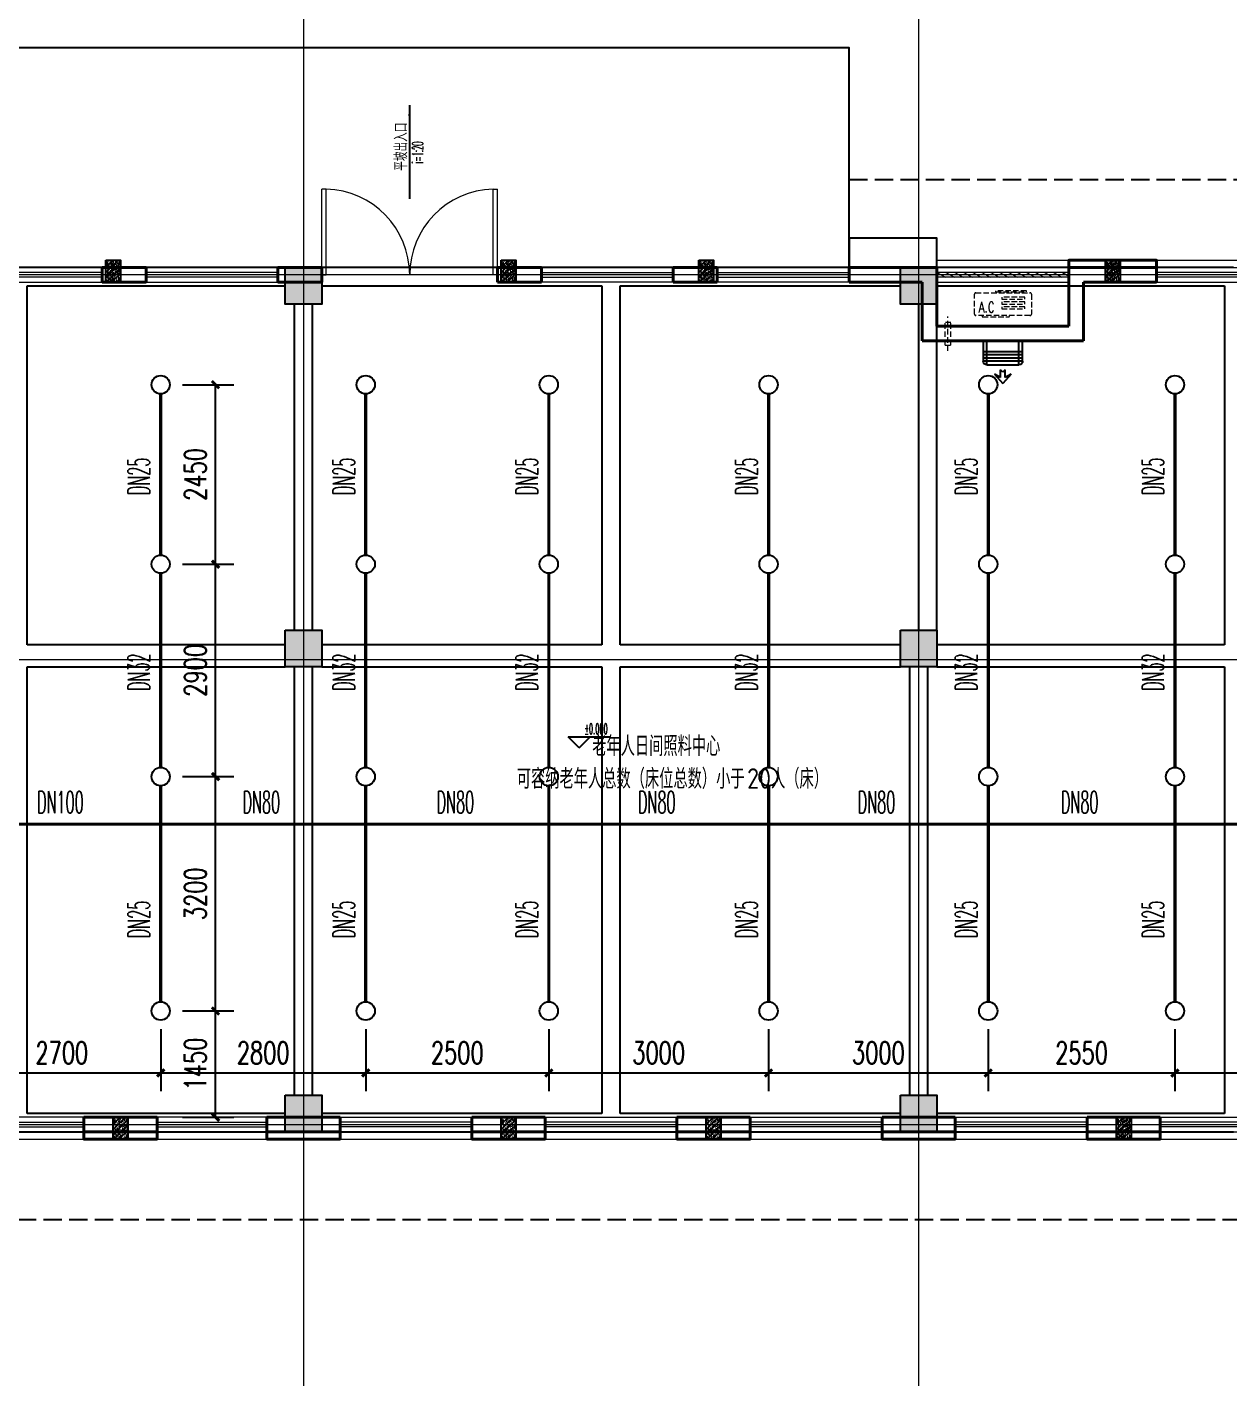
# Model space of a CAD drawing. Extents: x 1031190 to 1725648, y 733081 to 1571294.
# Drawn here: x 1156042 to 1172454, y 1134095 to 1152540 of the extents above; entities that cross this region are included whole.
import ezdxf

# ---------------------------------------------------------------- set-up
doc = ezdxf.new("R2010")
doc.units = 0
doc.header["$LTSCALE"] = 1000
doc.header["$MEASUREMENT"] = 0
for name, pattern in [('ACAD_ISO10W100', [18.5, 12, -3, 0.5, -3]), ('DASH', [0.35, 0.25, -0.1]), ('DOTE', [2.42, 2, -0.2, 0.02, -0.2]), ('HIDDEN', [0.375, 0.25, -0.125])]:
    doc.linetypes.add(name, pattern=pattern)
for name, color, linetype in [('A-AC', 8, 'Continuous'), ('A-EQPM-MECH', 191, 'Continuous'), ('BEAM', 4, 'Continuous'), ('DIM_ELEV', 3, 'Continuous'), ('DIM_SYMB', 3, 'Continuous'), ('EQUIP_不分区喷淋', 7, 'Continuous'), ('PIPE-不分区喷淋', 6, 'ZP'), ('PUB_TEXT', 4, 'Continuous'), ('S-COLU-HATCH', 30, 'Continuous'), ('S-COLU-LINE1', 6, 'Continuous'), ('TEXT_不分区喷淋', 7, 'Continuous'), ('TWT_DIM', 3, 'Continuous'), ('卫生间', 6, 'Continuous'), ('平面线脚', 30, 'Continuous')]:
    doc.layers.add(name, color=color, linetype=linetype)
for name, color, linetype, lineweight in [('DOTE', 19, 'DOTE', 9), ('WALL', 9, 'Continuous', 40), ('WINDOW', 8, 'Continuous', 15), ('平面-看线', 45, 'Continuous', 15), ('平面-空调室内机', 8, 'Continuous', 9), ('平面-空调预留孔', 8, 'Continuous', 15)]:
    doc.layers.add(name, color=color, linetype=linetype, lineweight=lineweight)
doc.styles.add('_TCH_DIM', font='SIMPLEX.shx', dxfattribs={"width": 0.6, "oblique": 10, "bigfont": 'hztxt.shx'})
doc.styles.add('_TCH_DIM_T3', font='SIMPLEX', dxfattribs={"width": 0.705882, "bigfont": 'GBCBIG'})
doc.styles.add('_TWT_PIPEDN', font='SIMPLEX.shx', dxfattribs={"width": 0.6, "oblique": 10, "height": 3, "bigfont": 'HZTXT.shx'})
doc.styles.get("Standard").update_dxf_attribs({"font": 'gbenor.shx', "bigfont": 'gbcbig.shx'})
doc.linetypes.add('ZP', pattern='A,3,-0.2,["ZP",Standard,S=0.25,R=0,X=-0.1,Y=-0.115],-0.35', length=3.55)
doc.dimstyles.new('_TWT_ARCH&&100', dxfattribs={"dimtxt": 297.5, "dimasz": 100, "dimexe": 250, "dimexo": 300, "dimgap": 126.25, "dimtad": 1, "dimdec": 0, "dimzin": 0, "dimdsep": 46, "dimtxsty": '_TCH_DIM_T3', "dimblk": 'ARCHTICK', "dimcen": 0.09, "dimclrt": 7, "dimazin": 2, "dimtfac": 1, "dimtdec": 0, "dimtix": 1, "dimtmove": 2, "dimatfit": 3, "dimfxl": 0, "dimtolj": 1, "dimtzin": 0, "dimarcsym": 0})

# ---------------------------------------------------------------- blocks, each defined once
blk = doc.blocks.new('A$C1F291256')
at = {"layer": 'BEAM', "linetype": 'ByBlock'}
h = blk.add_hatch(dxfattribs=at)
h.set_pattern_fill('ARMORED', color=2, scale=10, style=0)
h.set_pattern_definition([(50, (-1600121.62, 476005.3), (71.7260183, -6.2752135), [7.5, -82.5]), (355, (-1600121.62, 476005.3), (-13.8751334, 75.2192134), [6, -66]), (100.4514, (-1600115.64, 476004.78), (57.8509382, 68.9439542), [6.374019, -70.1142112]), (46.1842, (-1600121.62, 476025.3), (106.724105, -16.5519014), [11.25, -123.75]), (96.6356, (-1600112.72, 476023.92), (93.4662706, 97.411787), [9.561029, -105.1713]), (351.1842, (-1600121.62, 476025.3), (93.4661945, 97.41186), [9, -99]), (21, (-1600111.62, 476020.3), (59.6907052, -40.261889), [7.5, -82.5]), (326, (-1600111.62, 476020.3), (24.3315332, 72.5150045), [6, -66]), (71.4514, (-1600106.644, 476016.95), (84.0222629, 32.2530497), [6.374019, -70.1142112]), (37.5, (-1600121.618, 476005.302), (1.21598553, 33.2893854), [0, -65.2, 0, -67, 0, -66.25]), (7.5, (-1600121.62, 476005.3), (26.30695374, 39.4411712), [0, -38.2, 0, -63.7, 0, -25.25]), (327.5, (-1600143.918, 476005.302), (53.3822436, -2.25548717), [0, -25, 0, -78, 0, -103.5]), (317.5, (-1600153.92, 476005.3), (58.3186169, 10.0104982), [0, -32.5, 0, -51.8, 0, -73.5]), (45, (-1600121.62, 476005.3), (-35.355339, 35.355339), [])])
h.paths.add_polyline_path([(44500, -1600), (44500, -1900), (44700, -1900), (44700, -1600)])
h = blk.add_hatch(dxfattribs=at)
h.set_pattern_fill('ARMORED', color=2, scale=10, style=0)
h.set_pattern_definition([(50, (-1594721.62, 476005.3), (71.7260183, -6.2752135), [7.5, -82.5]), (355, (-1594721.62, 476005.3), (-13.8751334, 75.2192134), [6, -66]), (100.4514, (-1594715.64, 476004.78), (57.8509382, 68.9439542), [6.374019, -70.1142112]), (46.1842, (-1594721.62, 476025.3), (106.724105, -16.5519014), [11.25, -123.75]), (96.6356, (-1594712.72, 476023.92), (93.4662706, 97.411787), [9.561029, -105.1713]), (351.1842, (-1594721.62, 476025.3), (93.4661945, 97.41186), [9, -99]), (21, (-1594711.62, 476020.3), (59.6907052, -40.261889), [7.5, -82.5]), (326, (-1594711.62, 476020.3), (24.3315332, 72.5150045), [6, -66]), (71.4514, (-1594706.644, 476016.95), (84.0222629, 32.2530497), [6.374019, -70.1142112]), (37.5, (-1594721.618, 476005.302), (1.21598553, 33.2893854), [0, -65.2, 0, -67, 0, -66.25]), (7.5, (-1594721.62, 476005.3), (26.30695374, 39.4411712), [0, -38.2, 0, -63.7, 0, -25.25]), (327.5, (-1594743.918, 476005.302), (53.3822436, -2.25548717), [0, -25, 0, -78, 0, -103.5]), (317.5, (-1594753.92, 476005.3), (58.3186169, 10.0104982), [0, -32.5, 0, -51.8, 0, -73.5]), (45, (-1594721.62, 476005.3), (-35.355339, 35.355339), [])])
h.paths.add_polyline_path([(49900, -1600), (49900, -1900), (50100, -1900), (50100, -1600)])
h = blk.add_hatch(dxfattribs=at)
h.set_pattern_fill('ARMORED', color=2, scale=10, style=0)
h.set_pattern_definition([(50, (-1592021.62, 476005.3), (71.7260183, -6.2752135), [7.5, -82.5]), (355, (-1592021.62, 476005.3), (-13.8751334, 75.2192134), [6, -66]), (100.4514, (-1592015.64, 476004.78), (57.8509382, 68.9439542), [6.374019, -70.1142112]), (46.1842, (-1592021.62, 476025.3), (106.724105, -16.5519014), [11.25, -123.75]), (96.6356, (-1592012.72, 476023.92), (93.4662706, 97.411787), [9.561029, -105.1713]), (351.1842, (-1592021.62, 476025.3), (93.4661945, 97.41186), [9, -99]), (21, (-1592011.62, 476020.3), (59.6907052, -40.261889), [7.5, -82.5]), (326, (-1592011.62, 476020.3), (24.3315332, 72.5150045), [6, -66]), (71.4514, (-1592006.644, 476016.95), (84.0222629, 32.2530497), [6.374019, -70.1142112]), (37.5, (-1592021.618, 476005.302), (1.21598553, 33.2893854), [0, -65.2, 0, -67, 0, -66.25]), (7.5, (-1592021.62, 476005.3), (26.30695374, 39.4411712), [0, -38.2, 0, -63.7, 0, -25.25]), (327.5, (-1592043.918, 476005.302), (53.3822436, -2.25548717), [0, -25, 0, -78, 0, -103.5]), (317.5, (-1592053.92, 476005.3), (58.3186169, 10.0104982), [0, -32.5, 0, -51.8, 0, -73.5]), (45, (-1592021.62, 476005.3), (-35.355339, 35.355339), [])])
h.paths.add_polyline_path([(52600, -1600), (52600, -1900), (52800, -1900), (52800, -1600)])
h = blk.add_hatch(dxfattribs=at)
h.set_pattern_fill('ARMORED', color=2, scale=10, style=0)
h.set_pattern_definition([(50, (-1586471.61, 476005.3), (71.7260183, -6.2752135), [7.5, -82.5]), (355, (-1586471.61, 476005.3), (-13.8751334, 75.2192134), [6, -66]), (100.4514, (-1586465.63, 476004.78), (57.8509382, 68.9439542), [6.374019, -70.1142112]), (46.1842, (-1586471.61, 476025.3), (106.724105, -16.5519014), [11.25, -123.75]), (96.6356, (-1586462.71, 476023.92), (93.4662706, 97.411787), [9.561029, -105.1713]), (351.1842, (-1586471.61, 476025.3), (93.4661945, 97.41186), [9, -99]), (21, (-1586461.61, 476020.3), (59.6907052, -40.261889), [7.5, -82.5]), (326, (-1586461.61, 476020.3), (24.3315332, 72.5150045), [6, -66]), (71.4514, (-1586456.634, 476016.95), (84.0222629, 32.2530497), [6.374019, -70.1142112]), (37.5, (-1586471.608, 476005.302), (1.21598553, 33.2893854), [0, -65.2, 0, -67, 0, -66.25]), (7.5, (-1586471.61, 476005.302), (26.30695374, 39.4411712), [0, -38.2, 0, -63.7, 0, -25.25]), (327.5, (-1586493.908, 476005.302), (53.3822436, -2.25548717), [0, -25, 0, -78, 0, -103.5]), (317.5, (-1586503.91, 476005.3), (58.3186169, 10.0104982), [0, -32.5, 0, -51.8, 0, -73.5]), (45, (-1586471.61, 476005.3), (-35.355339, 35.355339), [])])
h.paths.add_polyline_path([(58150, -1600), (58150, -1900), (58350, -1900), (58350, -1600)])
at = {"layer": 'BEAM'}
h = blk.add_hatch(color=256, dxfattribs=at)
h.dxf.hatch_style = 1
h.paths.add_polyline_path([(46950, -1700), (47450, -1700), (47450, -2200), (46950, -2200)])
h = blk.add_hatch(color=256, dxfattribs=at)
h.dxf.hatch_style = 1
h.paths.add_polyline_path([(55350, -1700), (55850, -1700), (55850, -2200), (55350, -2200)])
h = blk.add_hatch(color=256, dxfattribs=at)
h.dxf.hatch_style = 1
h.paths.add_polyline_path([(46950, -6650), (47450, -6650), (47450, -7150), (46950, -7150)])
h = blk.add_hatch(color=256, dxfattribs=at)
h.dxf.hatch_style = 1
h.paths.add_polyline_path([(55350, -6650), (55850, -6650), (55850, -7150), (55350, -7150)])
h = blk.add_hatch(color=256, dxfattribs=at)
h.dxf.hatch_style = 1
h.paths.add_polyline_path([(46950, -13000), (47450, -13000), (47450, -13500), (46950, -13500)])
h = blk.add_hatch(color=256, dxfattribs=at)
h.dxf.hatch_style = 1
h.paths.add_polyline_path([(55350, -13000), (55850, -13000), (55850, -13500), (55350, -13500)])
at = {"layer": 'BEAM', "linetype": 'ByBlock'}
h = blk.add_hatch(dxfattribs=at)
h.set_pattern_fill('ARMORED', color=2, scale=10, style=0)
h.set_pattern_definition([(50, (-1600021.62, 464305.3), (71.7260183, -6.2752135), [7.5, -82.5]), (355, (-1600021.62, 464305.3), (-13.8751334, 75.2192134), [6, -66]), (100.4514, (-1600015.64, 464304.78), (57.8509382, 68.9439542), [6.374019, -70.1142112]), (46.1842, (-1600021.62, 464325.3), (106.724105, -16.5519014), [11.25, -123.75]), (96.6356, (-1600012.72, 464323.92), (93.4662706, 97.411787), [9.561029, -105.1713]), (351.1842, (-1600021.62, 464325.3), (93.4661945, 97.41186), [9, -99]), (21, (-1600011.62, 464320.3), (59.6907052, -40.261889), [7.5, -82.5]), (326, (-1600011.62, 464320.3), (24.3315332, 72.5150045), [6, -66]), (71.4514, (-1600006.644, 464316.95), (84.0222629, 32.2530497), [6.374019, -70.1142112]), (37.5, (-1600021.618, 464305.302), (1.21598553, 33.2893854), [0, -65.2, 0, -67, 0, -66.25]), (7.5, (-1600021.62, 464305.302), (26.30695374, 39.4411712), [0, -38.2, 0, -63.7, 0, -25.25]), (327.5, (-1600043.918, 464305.302), (53.3822436, -2.25548717), [0, -25, 0, -78, 0, -103.5]), (317.5, (-1600053.92, 464305.3), (58.3186169, 10.0104982), [0, -32.5, 0, -51.8, 0, -73.5]), (45, (-1600021.62, 464305.3), (-35.355339, 35.355339), [])])
h.paths.add_polyline_path([(44600, -13300), (44600, -13600), (44800, -13600), (44800, -13300)])
h = blk.add_hatch(dxfattribs=at)
h.set_pattern_fill('ARMORED', color=2, scale=10, style=0)
h.set_pattern_definition([(50, (-1594721.62, 464305.3), (71.7260183, -6.2752135), [7.5, -82.5]), (355, (-1594721.62, 464305.3), (-13.8751334, 75.2192134), [6, -66]), (100.4514, (-1594715.64, 464304.78), (57.8509382, 68.9439542), [6.374019, -70.1142112]), (46.1842, (-1594721.62, 464325.3), (106.724105, -16.5519014), [11.25, -123.75]), (96.6356, (-1594712.72, 464323.92), (93.4662706, 97.411787), [9.561029, -105.1713]), (351.1842, (-1594721.62, 464325.3), (93.4661945, 97.41186), [9, -99]), (21, (-1594711.62, 464320.3), (59.6907052, -40.261889), [7.5, -82.5]), (326, (-1594711.62, 464320.3), (24.3315332, 72.5150045), [6, -66]), (71.4514, (-1594706.644, 464316.95), (84.0222629, 32.2530497), [6.374019, -70.1142112]), (37.5, (-1594721.618, 464305.302), (1.21598553, 33.2893854), [0, -65.2, 0, -67, 0, -66.25]), (7.5, (-1594721.62, 464305.302), (26.30695374, 39.4411712), [0, -38.2, 0, -63.7, 0, -25.25]), (327.5, (-1594743.918, 464305.302), (53.3822436, -2.25548717), [0, -25, 0, -78, 0, -103.5]), (317.5, (-1594753.92, 464305.3), (58.3186169, 10.0104982), [0, -32.5, 0, -51.8, 0, -73.5]), (45, (-1594721.62, 464305.3), (-35.355339, 35.355339), [])])
h.paths.add_polyline_path([(49900, -13300), (49900, -13600), (50100, -13600), (50100, -13300)])
h = blk.add_hatch(dxfattribs=at)
h.set_pattern_fill('ARMORED', color=2, scale=10, style=0)
h.set_pattern_definition([(50, (-1591921.62, 464305.3), (71.7260183, -6.2752135), [7.5, -82.5]), (355, (-1591921.62, 464305.3), (-13.8751334, 75.2192134), [6, -66]), (100.4514, (-1591915.64, 464304.78), (57.8509382, 68.9439542), [6.374019, -70.1142112]), (46.1842, (-1591921.62, 464325.3), (106.724105, -16.5519014), [11.25, -123.75]), (96.6356, (-1591912.72, 464323.92), (93.4662706, 97.411787), [9.561029, -105.1713]), (351.1842, (-1591921.62, 464325.3), (93.4661945, 97.41186), [9, -99]), (21, (-1591911.62, 464320.3), (59.6907052, -40.261889), [7.5, -82.5]), (326, (-1591911.62, 464320.3), (24.3315332, 72.5150045), [6, -66]), (71.4514, (-1591906.644, 464316.95), (84.0222629, 32.2530497), [6.374019, -70.1142112]), (37.5, (-1591921.618, 464305.302), (1.21598553, 33.2893854), [0, -65.2, 0, -67, 0, -66.25]), (7.5, (-1591921.62, 464305.302), (26.30695374, 39.4411712), [0, -38.2, 0, -63.7, 0, -25.25]), (327.5, (-1591943.918, 464305.302), (53.3822436, -2.25548717), [0, -25, 0, -78, 0, -103.5]), (317.5, (-1591953.92, 464305.3), (58.3186169, 10.0104982), [0, -32.5, 0, -51.8, 0, -73.5]), (45, (-1591921.62, 464305.3), (-35.355339, 35.355339), [])])
h.paths.add_polyline_path([(52700, -13300), (52700, -13600), (52900, -13600), (52900, -13300)])
h = blk.add_hatch(dxfattribs=at)
h.set_pattern_fill('ARMORED', color=2, scale=10, style=0)
h.set_pattern_definition([(50, (-1586321.62, 464305.3), (71.7260183, -6.2752135), [7.5, -82.5]), (355, (-1586321.62, 464305.3), (-13.8751334, 75.2192134), [6, -66]), (100.4514, (-1586315.64, 464304.78), (57.8509382, 68.9439542), [6.374019, -70.1142112]), (46.1842, (-1586321.62, 464325.3), (106.724105, -16.5519014), [11.25, -123.75]), (96.6356, (-1586312.72, 464323.92), (93.4662706, 97.411787), [9.561029, -105.1713]), (351.1842, (-1586321.62, 464325.3), (93.4661945, 97.41186), [9, -99]), (21, (-1586311.62, 464320.3), (59.6907052, -40.261889), [7.5, -82.5]), (326, (-1586311.62, 464320.3), (24.3315332, 72.5150045), [6, -66]), (71.4514, (-1586306.644, 464316.95), (84.0222629, 32.2530497), [6.374019, -70.1142112]), (37.5, (-1586321.618, 464305.302), (1.21598553, 33.2893854), [0, -65.2, 0, -67, 0, -66.25]), (7.5, (-1586321.62, 464305.302), (26.30695374, 39.4411712), [0, -38.2, 0, -63.7, 0, -25.25]), (327.5, (-1586343.918, 464305.302), (53.3822436, -2.25548717), [0, -25, 0, -78, 0, -103.5]), (317.5, (-1586353.92, 464305.3), (58.3186169, 10.0104982), [0, -32.5, 0, -51.8, 0, -73.5]), (45, (-1586321.62, 464305.3), (-35.355339, 35.355339), [])])
h.paths.add_polyline_path([(58300, -13300), (58300, -13600), (58500, -13600), (58500, -13300)])
at = {"layer": 'BEAM'}
for p, q in [((46950, -1700), (43300, -1700)), ((51400, -1700), (47450, -1700)), ((55350, -1700), (51400, -1700)), ((59900, -1700), (55850, -1700)), ((43425, -1950), (46950, -1950)), ((43425, -6850), (43425, -1950)), ((47450, -1950), (51275, -1950)), ((51275, -1950), (51275, -6850)), ((51525, -1950), (55350, -1950)), ((51525, -6850), (51525, -1950)), ((55850, -1950), (59775, -1950)), ((59775, -1950), (59775, -6850)), ((47075, -2200), (47075, -6650)), ((47325, -6650), (47325, -2200)), ((55600, -2200), (55600, -6650)), ((55850, -6650), (55850, -2200)), ((46950, -6850), (43425, -6850)), ((51275, -6850), (47450, -6850)), ((55350, -6850), (51525, -6850)), ((59775, -6850), (55850, -6850)), ((43425, -7150), (46950, -7150)), ((43425, -13250), (43425, -7150)), ((47075, -7150), (47075, -13000)), ((47325, -13000), (47325, -7150)), ((47450, -7150), (51275, -7150)), ((51275, -7150), (51275, -13250)), ((51525, -7150), (55350, -7150)), ((51525, -13250), (51525, -7150)), ((55475, -7150), (55475, -13000)), ((55725, -13000), (55725, -7150)), ((55850, -7150), (59775, -7150)), ((59775, -7150), (59775, -13250)), ((46950, -13250), (43425, -13250)), ((51275, -13250), (47450, -13250)), ((55350, -13250), (51525, -13250)), ((59775, -13250), (55850, -13250)), ((43300, -13500), (46950, -13500)), ((47450, -13500), (51400, -13500)), ((51400, -13500), (55350, -13500)), ((55850, -13500), (59900, -13500))]:
    blk.add_line(p, q, dxfattribs=at)
at = {"layer": 'BEAM', "color": 2, "linetype": 'ByBlock'}
for points in [[(44500, -1600), (44700, -1600), (44700, -1900), (44500, -1900)], [(49900, -1600), (50100, -1600), (50100, -1900), (49900, -1900)], [(52600, -1600), (52800, -1600), (52800, -1900), (52600, -1900)], [(58150, -1600), (58350, -1600), (58350, -1900), (58150, -1900)], [(44600, -13300), (44800, -13300), (44800, -13600), (44600, -13600)], [(49900, -13300), (50100, -13300), (50100, -13600), (49900, -13600)], [(52700, -13300), (52900, -13300), (52900, -13600), (52700, -13600)], [(58300, -13300), (58500, -13300), (58500, -13600), (58300, -13600)]]:
    blk.add_lwpolyline(points, close=True, dxfattribs=at)
at = {"layer": 'BEAM'}
for points in [[(46950, -1700), (47450, -1700), (47450, -2200), (46950, -2200)], [(55350, -1700), (55850, -1700), (55850, -2200), (55350, -2200)], [(46950, -6650), (47450, -6650), (47450, -7150), (46950, -7150)], [(55350, -6650), (55850, -6650), (55850, -7150), (55350, -7150)], [(46950, -13000), (47450, -13000), (47450, -13500), (46950, -13500)], [(55350, -13000), (55850, -13000), (55850, -13500), (55350, -13500)]]:
    blk.add_lwpolyline(points, close=True, dxfattribs=at)
blk = doc.blocks.new('QER5Y5WE3')
for p, q in [((-194, 188), (-1, 388)), ((72, 389), (-156, 153)), ((389, 14), (0, 389)), ((72, 389), (387, 86)), ((236, 408), (404, 419)), ((326, 383), (236, 408)), ((326, 383), (253, 308)), ((399, 251), (404, 419)), ((194, -188), (-194, 188)), ((292, -73), (-90, 296)), ((321, -43), (-61, 326)), ((360, -17), (-29, 359)), ((297, 307), (253, 308)), ((299, 264), (297, 307)), ((372, 340), (299, 264)), ((399, 251), (372, 340)), ((387, 86), (159, -151)), ((388, 13), (194, -188))]:
    blk.add_line(p, q)
for centre, start, end in [((36, 352), 46.0154, 136.0154), ((351, 49), 316.0154, 46.0154)]:
    blk.add_arc(centre, 51.3, start, end)
blk = doc.blocks.new('gsergvr')
at = {"layer": '平面-空调预留孔', "linetype": 'DASH', "ltscale": 0.3}
for p, q in [((34075, 17176), (34075, 17166)), ((34085, 17156), (34438, 17156)), ((34448, 17166), (34448, 17176))]:
    blk.add_line(p, q, dxfattribs=at)
blk.add_lwpolyline([(34729, 17176), (33989, 17176, -0.414214), (33969, 17196), (33969, 17466, -0.414214), (33989, 17486), (34729, 17486, -0.414214), (34749, 17466), (34749, 17196, -0.414214)], format="xyb", close=True, dxfattribs=at)
for points in [[(34679, 17515), (34260, 17515), (34260, 17500), (34679, 17500)], [(34658, 17428), (34343, 17428), (34343, 17399), (34658, 17399)], [(34658, 17362), (34343, 17362), (34343, 17333), (34658, 17333)], [(34658, 17296), (34343, 17296), (34343, 17267), (34658, 17267)]]:
    blk.add_lwpolyline(points, close=True, dxfattribs=at)
for centre, start, end in [((34085, 17166), 180, 270), ((34438, 17166), 270, 0)]:
    blk.add_arc(centre, 10, start, end, dxfattribs=at)
at = {"layer": '平面-空调预留孔', "linetype": 'DASH', "ltscale": 0.3, "style": '_TCH_DIM', "width": 0.705882}
blk.add_text('A.C', height=146.9, dxfattribs=at).set_placement((34028, 17216))
blk = doc.blocks.new('dongkong')
at = {"layer": '平面-空调预留孔', "linetype": 'HIDDEN', "ltscale": 0.3}
for p, q in [((-603796, 210900), (-603796, 210431)), ((-603836, 210821), (-603836, 210511)), ((-603836, 210821), (-603756, 210821)), ((-603756, 210821), (-603756, 210511))]:
    blk.add_line(p, q, dxfattribs=at)
blk.add_lwpolyline([(-603756, 210511), (-603836, 210511)], dxfattribs=at)
blk = doc.blocks.new('rewerwer')
at = {"layer": 'S-COLU-HATCH'}
h = blk.add_hatch(color=8, dxfattribs=at)
h.dxf.hatch_style = 1
h.paths.add_polyline_path([(1340138, 1149256), (1340638, 1149256), (1340638, 1148756), (1340138, 1148756)])
h = blk.add_hatch(color=8, dxfattribs=at)
h.dxf.hatch_style = 1
h.paths.add_polyline_path([(1348538, 1149256), (1349038, 1149256), (1349038, 1148756), (1348538, 1148756)])
h = blk.add_hatch(color=8, dxfattribs=at)
h.dxf.hatch_style = 1
h.paths.add_polyline_path([(1340138, 1144306), (1340638, 1144306), (1340638, 1143806), (1340138, 1143806)])
h = blk.add_hatch(color=8, dxfattribs=at)
h.dxf.hatch_style = 1
h.paths.add_polyline_path([(1348538, 1144306), (1349038, 1144306), (1349038, 1143806), (1348538, 1143806)])
h = blk.add_hatch(color=8, dxfattribs=at)
h.dxf.hatch_style = 1
h.paths.add_polyline_path([(1340138, 1137956), (1340638, 1137956), (1340638, 1137456), (1340138, 1137456)])
h = blk.add_hatch(color=8, dxfattribs=at)
h.dxf.hatch_style = 1
h.paths.add_polyline_path([(1348538, 1137956), (1349038, 1137956), (1349038, 1137456), (1348538, 1137456)])
at = {"layer": 'S-COLU-LINE1', "color": 8}
for points in [[(1340138, 1149256), (1340638, 1149256), (1340638, 1148756), (1340138, 1148756)], [(1348538, 1149256), (1349038, 1149256), (1349038, 1148756), (1348538, 1148756)], [(1340138, 1144306), (1340638, 1144306), (1340638, 1143806), (1340138, 1143806)], [(1348538, 1144306), (1349038, 1144306), (1349038, 1143806), (1348538, 1143806)], [(1340138, 1137956), (1340638, 1137956), (1340638, 1137456), (1340138, 1137456)], [(1348538, 1137956), (1349038, 1137956), (1349038, 1137456), (1348538, 1137456)]]:
    blk.add_lwpolyline(points, close=True, dxfattribs=at)
blk = doc.blocks.new('_ArchTick')
at = {"color": 0, "linetype": 'ByBlock', "const_width": 0.4}
blk.add_lwpolyline([(-0.5, -0.5), (0.5, 0.5)], dxfattribs=at)
blk = doc.blocks.new('*D700')
at = {"layer": 'Defpoints', "color": 0}
for p in [(1157867, 1139106), (1158616, 1139106), (1157867, 1137656)]:
    blk.add_point(p, dxfattribs=at)
at = {"layer": 'TWT_DIM', "color": 0, "lineweight": -2}
for p, q in [((1158167, 1139106), (1158866, 1139106)), ((1158616, 1137656), (1158616, 1139106)), ((1158167, 1137656), (1158866, 1137656))]:
    blk.add_line(p, q, dxfattribs=at)
at = {"layer": 'TWT_DIM', "color": 0, "lineweight": -2, "xscale": 100, "yscale": 100, "zscale": 100}
for p, rotation in [((1158616, 1139106), 90), ((1158616, 1137656), 270)]:
    blk.add_blockref('_ArchTick', p, dxfattribs=dict(at, rotation=rotation))
at = {"layer": 'TWT_DIM', "color": 7, "insert": (1158341, 1138381), "char_height": 297.5, "attachment_point": 5, "rotation": 90, "style": '_TCH_DIM_T3'}
blk.add_mtext('\\A1;1450', dxfattribs=at)
blk = doc.blocks.new('*D701')
at = {"layer": 'Defpoints', "color": 0}
for p in [(1157867, 1142306), (1158616, 1142306), (1157867, 1139106)]:
    blk.add_point(p, dxfattribs=at)
at = {"layer": 'TWT_DIM', "color": 0, "lineweight": -2}
for p, q in [((1158167, 1142306), (1158866, 1142306)), ((1158616, 1139106), (1158616, 1142306)), ((1158167, 1139106), (1158866, 1139106))]:
    blk.add_line(p, q, dxfattribs=at)
at = {"layer": 'TWT_DIM', "color": 0, "lineweight": -2, "xscale": 100, "yscale": 100, "zscale": 100}
for p, rotation in [((1158616, 1142306), 90), ((1158616, 1139106), 270)]:
    blk.add_blockref('_ArchTick', p, dxfattribs=dict(at, rotation=rotation))
at = {"layer": 'TWT_DIM', "color": 7, "insert": (1158341, 1140706), "char_height": 297.5, "attachment_point": 5, "rotation": 90, "style": '_TCH_DIM_T3'}
blk.add_mtext('\\A1;3200', dxfattribs=at)
blk = doc.blocks.new('*D702')
at = {"layer": 'Defpoints', "color": 0}
for p in [(1157867, 1145206), (1158616, 1145206), (1157867, 1142306)]:
    blk.add_point(p, dxfattribs=at)
at = {"layer": 'TWT_DIM', "color": 0, "lineweight": -2}
for p, q in [((1158167, 1145206), (1158866, 1145206)), ((1158616, 1142306), (1158616, 1145206)), ((1158167, 1142306), (1158866, 1142306))]:
    blk.add_line(p, q, dxfattribs=at)
at = {"layer": 'TWT_DIM', "color": 0, "lineweight": -2, "xscale": 100, "yscale": 100, "zscale": 100}
for p, rotation in [((1158616, 1145206), 90), ((1158616, 1142306), 270)]:
    blk.add_blockref('_ArchTick', p, dxfattribs=dict(at, rotation=rotation))
at = {"layer": 'TWT_DIM', "color": 7, "insert": (1158341, 1143756), "char_height": 297.5, "attachment_point": 5, "rotation": 90, "style": '_TCH_DIM_T3'}
blk.add_mtext('\\A1;2900', dxfattribs=at)
blk = doc.blocks.new('*D703')
at = {"layer": 'Defpoints', "color": 0}
for p in [(1157867, 1147656), (1158616, 1147656), (1157867, 1145206)]:
    blk.add_point(p, dxfattribs=at)
at = {"layer": 'TWT_DIM', "color": 0, "lineweight": -2}
for p, q in [((1158167, 1147656), (1158866, 1147656)), ((1158616, 1145206), (1158616, 1147656)), ((1158167, 1145206), (1158866, 1145206))]:
    blk.add_line(p, q, dxfattribs=at)
at = {"layer": 'TWT_DIM', "color": 0, "lineweight": -2, "xscale": 100, "yscale": 100, "zscale": 100}
for p, rotation in [((1158616, 1147656), 90), ((1158616, 1145206), 270)]:
    blk.add_blockref('_ArchTick', p, dxfattribs=dict(at, rotation=rotation))
at = {"layer": 'TWT_DIM', "color": 7, "insert": (1158341, 1146431), "char_height": 297.5, "attachment_point": 5, "rotation": 90, "style": '_TCH_DIM_T3'}
blk.add_mtext('\\A1;2450', dxfattribs=at)
blk = doc.blocks.new('*D710')
at = {"layer": 'Defpoints', "color": 0}
for p in [(1155167, 1139156), (1157867, 1139156), (1157867, 1138259)]:
    blk.add_point(p, dxfattribs=at)
at = {"layer": 'TWT_DIM', "color": 0, "lineweight": -2}
for p, q in [((1155167, 1138856), (1155167, 1138009)), ((1157867, 1138856), (1157867, 1138009)), ((1155167, 1138259), (1157867, 1138259))]:
    blk.add_line(p, q, dxfattribs=at)
at = {"layer": 'TWT_DIM', "color": 0, "lineweight": -2, "xscale": 100, "yscale": 100, "zscale": 100, "rotation": 180}
blk.add_blockref('_ArchTick', (1155167, 1138259), dxfattribs=at)
at = {"layer": 'TWT_DIM', "color": 0, "lineweight": -2, "xscale": 100, "yscale": 100, "zscale": 100}
blk.add_blockref('_ArchTick', (1157867, 1138259), dxfattribs=at)
at = {"layer": 'TWT_DIM', "color": 7, "insert": (1156517, 1138534), "char_height": 297.5, "attachment_point": 5, "style": '_TCH_DIM_T3'}
blk.add_mtext('\\A1;2700', dxfattribs=at)
blk = doc.blocks.new('*D711')
at = {"layer": 'Defpoints', "color": 0}
for p in [(1157867, 1139156), (1160667, 1139156), (1160667, 1138259)]:
    blk.add_point(p, dxfattribs=at)
at = {"layer": 'TWT_DIM', "color": 0, "lineweight": -2}
for p, q in [((1157867, 1138856), (1157867, 1138009)), ((1160667, 1138856), (1160667, 1138009)), ((1157867, 1138259), (1160667, 1138259))]:
    blk.add_line(p, q, dxfattribs=at)
at = {"layer": 'TWT_DIM', "color": 0, "lineweight": -2, "xscale": 100, "yscale": 100, "zscale": 100, "rotation": 180}
blk.add_blockref('_ArchTick', (1157867, 1138259), dxfattribs=at)
at = {"layer": 'TWT_DIM', "color": 0, "lineweight": -2, "xscale": 100, "yscale": 100, "zscale": 100}
blk.add_blockref('_ArchTick', (1160667, 1138259), dxfattribs=at)
at = {"layer": 'TWT_DIM', "color": 7, "insert": (1159267, 1138534), "char_height": 297.5, "attachment_point": 5, "style": '_TCH_DIM_T3'}
blk.add_mtext('\\A1;2800', dxfattribs=at)
blk = doc.blocks.new('*D712')
at = {"layer": 'Defpoints', "color": 0}
for p in [(1160667, 1139156), (1163167, 1139156), (1163167, 1138259)]:
    blk.add_point(p, dxfattribs=at)
at = {"layer": 'TWT_DIM', "color": 0, "lineweight": -2}
for p, q in [((1160667, 1138856), (1160667, 1138009)), ((1163167, 1138856), (1163167, 1138009)), ((1160667, 1138259), (1163167, 1138259))]:
    blk.add_line(p, q, dxfattribs=at)
at = {"layer": 'TWT_DIM', "color": 0, "lineweight": -2, "xscale": 100, "yscale": 100, "zscale": 100, "rotation": 180}
blk.add_blockref('_ArchTick', (1160667, 1138259), dxfattribs=at)
at = {"layer": 'TWT_DIM', "color": 0, "lineweight": -2, "xscale": 100, "yscale": 100, "zscale": 100}
blk.add_blockref('_ArchTick', (1163167, 1138259), dxfattribs=at)
at = {"layer": 'TWT_DIM', "color": 7, "insert": (1161917, 1138534), "char_height": 297.5, "attachment_point": 5, "style": '_TCH_DIM_T3'}
blk.add_mtext('\\A1;2500', dxfattribs=at)
blk = doc.blocks.new('*D713')
at = {"layer": 'Defpoints', "color": 0}
for p in [(1163167, 1139156), (1166167, 1139156), (1166167, 1138259)]:
    blk.add_point(p, dxfattribs=at)
at = {"layer": 'TWT_DIM', "color": 0, "lineweight": -2}
for p, q in [((1163167, 1138856), (1163167, 1138009)), ((1166167, 1138856), (1166167, 1138009)), ((1163167, 1138259), (1166167, 1138259))]:
    blk.add_line(p, q, dxfattribs=at)
at = {"layer": 'TWT_DIM', "color": 0, "lineweight": -2, "xscale": 100, "yscale": 100, "zscale": 100, "rotation": 180}
blk.add_blockref('_ArchTick', (1163167, 1138259), dxfattribs=at)
at = {"layer": 'TWT_DIM', "color": 0, "lineweight": -2, "xscale": 100, "yscale": 100, "zscale": 100}
blk.add_blockref('_ArchTick', (1166167, 1138259), dxfattribs=at)
at = {"layer": 'TWT_DIM', "color": 7, "insert": (1164667, 1138534), "char_height": 297.5, "attachment_point": 5, "style": '_TCH_DIM_T3'}
blk.add_mtext('\\A1;3000', dxfattribs=at)
blk = doc.blocks.new('*D714')
at = {"layer": 'Defpoints', "color": 0}
for p in [(1166167, 1139156), (1169167, 1139156), (1169167, 1138259)]:
    blk.add_point(p, dxfattribs=at)
at = {"layer": 'TWT_DIM', "color": 0, "lineweight": -2}
for p, q in [((1166167, 1138856), (1166167, 1138009)), ((1169167, 1138856), (1169167, 1138009)), ((1166167, 1138259), (1169167, 1138259))]:
    blk.add_line(p, q, dxfattribs=at)
at = {"layer": 'TWT_DIM', "color": 0, "lineweight": -2, "xscale": 100, "yscale": 100, "zscale": 100, "rotation": 180}
blk.add_blockref('_ArchTick', (1166167, 1138259), dxfattribs=at)
at = {"layer": 'TWT_DIM', "color": 0, "lineweight": -2, "xscale": 100, "yscale": 100, "zscale": 100}
blk.add_blockref('_ArchTick', (1169167, 1138259), dxfattribs=at)
at = {"layer": 'TWT_DIM', "color": 7, "insert": (1167667, 1138534), "char_height": 297.5, "attachment_point": 5, "style": '_TCH_DIM_T3'}
blk.add_mtext('\\A1;3000', dxfattribs=at)
blk = doc.blocks.new('*D715')
at = {"layer": 'Defpoints', "color": 0}
for p in [(1169167, 1139156), (1171717, 1139156), (1171717, 1138259)]:
    blk.add_point(p, dxfattribs=at)
at = {"layer": 'TWT_DIM', "color": 0, "lineweight": -2}
for p, q in [((1169167, 1138856), (1169167, 1138009)), ((1171717, 1138856), (1171717, 1138009)), ((1169167, 1138259), (1171717, 1138259))]:
    blk.add_line(p, q, dxfattribs=at)
at = {"layer": 'TWT_DIM', "color": 0, "lineweight": -2, "xscale": 100, "yscale": 100, "zscale": 100, "rotation": 180}
blk.add_blockref('_ArchTick', (1169167, 1138259), dxfattribs=at)
at = {"layer": 'TWT_DIM', "color": 0, "lineweight": -2, "xscale": 100, "yscale": 100, "zscale": 100}
blk.add_blockref('_ArchTick', (1171717, 1138259), dxfattribs=at)
at = {"layer": 'TWT_DIM', "color": 7, "insert": (1170442, 1138534), "char_height": 297.5, "attachment_point": 5, "style": '_TCH_DIM_T3'}
blk.add_mtext('\\A1;2550', dxfattribs=at)
blk = doc.blocks.new('*D716')
at = {"layer": 'Defpoints', "color": 0}
for p in [(1171717, 1139156), (1175017, 1139156), (1175017, 1138259)]:
    blk.add_point(p, dxfattribs=at)
at = {"layer": 'TWT_DIM', "color": 0, "lineweight": -2}
for p, q in [((1171717, 1138856), (1171717, 1138009)), ((1175017, 1138856), (1175017, 1138009)), ((1171717, 1138259), (1175017, 1138259))]:
    blk.add_line(p, q, dxfattribs=at)
at = {"layer": 'TWT_DIM', "color": 0, "lineweight": -2, "xscale": 100, "yscale": 100, "zscale": 100, "rotation": 180}
blk.add_blockref('_ArchTick', (1171717, 1138259), dxfattribs=at)
at = {"layer": 'TWT_DIM', "color": 0, "lineweight": -2, "xscale": 100, "yscale": 100, "zscale": 100}
blk.add_blockref('_ArchTick', (1175017, 1138259), dxfattribs=at)
at = {"layer": 'TWT_DIM', "color": 7, "insert": (1173367, 1138534), "char_height": 297.5, "attachment_point": 5, "style": '_TCH_DIM_T3'}
blk.add_mtext('\\A1;3300', dxfattribs=at)
blk = doc.blocks.new('$TwtSys$00000125')
blk.add_circle((0, 0, 0), 1)
blk = doc.blocks.new('$WINLIB2D$00000001')
at = {"color": 0}
for points in [[(-0.5, 0.5), (-0.5, -0.5)], [(-0.5, 0.5), (0.5, 0.5)], [(0.5, -0.5), (0.5, 0.5)], [(0.5, 0.167), (-0.5, 0.167)], [(0.5, -0.167), (-0.5, -0.167)], [(-0.5, -0.5), (0.5, -0.5)]]:
    blk.add_lwpolyline(points, dxfattribs=at)
blk = doc.blocks.new('$DorLib2D$00000002')
for p, q in [((-0.5, 0), (-0.5, 0.4875)), ((-0.475, 0.4875), (-0.5, 0.4875)), ((-0.475, 0), (-0.475, 0.4875)), ((0.475, 0), (0.475, 0.4875)), ((0.475, 0.4875), (0.5, 0.4875)), ((0.5, 0), (0.5, 0.4875)), ((-0.5, 0), (-0.475, 0)), ((0.5, 0), (0.475, 0))]:
    blk.add_line(p, q)
at = {"lineweight": 13}
for centre, start, end in [((-0.4875, 0), 0, 88.53072), ((0.4875, 0), 91.46928, 180)]:
    blk.add_arc(centre, 0.4875, start, end, dxfattribs=at)
blk = doc.blocks.new('$WINLIB2D$00000039')
at = {"color": 0}
for points in [[(-0.5, 0.5), (-0.5, -0.5)], [(0.5, 0.5), (-0.5, 0.5)], [(0.5, -0.5), (0.5, 0.5)], [(-0.5, 0.167), (0.5, 0.167)], [(-0.384, -0.167), (-0.448, 0.167)], [(-0.316, -0.167), (-0.38, 0.167)], [(-0.248, -0.167), (-0.312, 0.167)], [(-0.18, -0.167), (-0.244, 0.167)], [(-0.112, -0.167), (-0.176, 0.167)], [(-0.044, -0.167), (-0.108, 0.167)], [(0.024, -0.167), (-0.04, 0.167)], [(0.092, -0.167), (0.028, 0.167)], [(0.16, -0.167), (0.096, 0.167)], [(0.228, -0.167), (0.164, 0.167)], [(0.296, -0.167), (0.232, 0.167)], [(0.364, -0.167), (0.3, 0.167)], [(0.432, -0.167), (0.368, 0.167)], [(0.5, -0.167), (0.436, 0.167)], [(-0.452, -0.167), (-0.5, 0.084)], [(-0.5, -0.167), (0.5, -0.167)], [(0.5, -0.5), (-0.5, -0.5)]]:
    blk.add_lwpolyline(points, dxfattribs=at)

msp = doc.modelspace()

# ---------------------------------------------------------------- hatches: boundary and pattern name
at = {"layer": 'DIM_SYMB'}
msp.add_hatch(color=8, dxfattribs=at).paths.add_polyline_path([(1161267, 1151473.7), (1161267, 1151323.7), (1161247, 1151323.7)])

# ---------------------------------------------------------------- linework, layer by layer
at = {"layer": 'A-EQPM-MECH', "color": 8}
msp.add_lwpolyline([(1167267, 1149256.1), (1167267, 1152256.1), (1155267, 1152257.1), (1155267, 1149257.1)], dxfattribs=at)
at = {"layer": 'DIM_ELEV', "color": 8}
for p, q in [((1163580, 1142698.3), (1163430, 1142848.3)), ((1163430, 1142848.3), (1164014.6, 1142848.3)), ((1163580, 1142698.3), (1163730, 1142848.3))]:
    msp.add_line(p, q, dxfattribs=at)
at = {"layer": 'DIM_SYMB', "color": 8}
msp.add_lwpolyline([(1161267, 1150196), (1161267, 1151473.7)], dxfattribs=at)
at = {"layer": 'DOTE', "linetype": 'ACAD_ISO10W100', "ltscale": 100}
for p, q in [((1159817, 1157556.1), (1159817, 1132856.1)), ((1168217, 1157556.1), (1168217, 1132856.1)), ((1188217, 1149156.1), (1146617, 1149156.1)), ((1129617, 1143906.1), (1188217, 1143906.1)), ((1110440.6, 1137556.1), (1188217, 1137556.1))]:
    msp.add_line(p, q, dxfattribs=at)
at = {"layer": 'PIPE-不分区喷淋', "const_width": 45}
for points in [[(1157867, 1145331.1), (1157867, 1147531.1)], [(1160667, 1147531.1), (1160667, 1145331.1)], [(1163167, 1145331.1), (1163167, 1147531.1)], [(1166167, 1147531.1), (1166167, 1145331.1)], [(1169167, 1145331.1), (1169167, 1147531.1)], [(1171717, 1147531.1), (1171717, 1145331.1)], [(1157867, 1142431.1), (1157867, 1145081.1)], [(1160667, 1145081.1), (1160667, 1142431.1)], [(1163167, 1142431.1), (1163167, 1145081.1)], [(1166167, 1145081.1), (1166167, 1142431.1)], [(1169167, 1142431.1), (1169167, 1145081.1)], [(1171717, 1145081.1), (1171717, 1142431.1)], [(1157867, 1141656.1), (1157867, 1142181.1)], [(1160667, 1142181.1), (1160667, 1141656.1)], [(1163167, 1141656.1), (1163167, 1142181.1)], [(1166167, 1142181.1), (1166167, 1141656.1)], [(1169167, 1141656.1), (1169167, 1142181.1)], [(1171717, 1142181.1), (1171717, 1141656.1)], [(1157867, 1141656.1), (1155167, 1141656.1)], [(1157867, 1139231.1), (1157867, 1141656.1)], [(1160667, 1141656.1), (1157867, 1141656.1)], [(1160667, 1141656.1), (1160667, 1139231.1)], [(1163167, 1141656.1), (1160667, 1141656.1)], [(1163167, 1139231.1), (1163167, 1141656.1)], [(1166167, 1141656.1), (1163167, 1141656.1)], [(1166167, 1141656.1), (1166167, 1139231.1)], [(1169167, 1141656.1), (1166167, 1141656.1)], [(1169167, 1139231.1), (1169167, 1141656.1)], [(1171717, 1141656.1), (1169167, 1141656.1)], [(1171717, 1141656.1), (1171717, 1139231.1)], [(1175017, 1141656.1), (1171717, 1141656.1)]]:
    msp.add_lwpolyline(points, dxfattribs=at)
at = {"layer": 'WALL', "color": 8}
for p, q in [((1157667, 1149256.1), (1157067, 1149256.1)), ((1157067, 1149256.1), (1157067, 1149056.1)), ((1157667, 1149056.1), (1157667, 1149256.1)), ((1160067, 1149256.1), (1159467, 1149256.1)), ((1159467, 1149256.1), (1159467, 1149056.1)), ((1160067, 1149056.1), (1160067, 1149256.1)), ((1163067, 1149256.1), (1162467, 1149256.1)), ((1162467, 1149256.1), (1162467, 1149056.1)), ((1163067, 1149056.1), (1163067, 1149256.1)), ((1165467, 1149256.1), (1164867, 1149256.1)), ((1164867, 1149256.1), (1164867, 1149056.1)), ((1165467, 1149056.1), (1165467, 1149256.1)), ((1168367, 1149256.1), (1167267, 1149256.1)), ((1167267, 1149256.1), (1167267, 1149056.1)), ((1168467, 1149256.1), (1168367, 1149256.1)), ((1168467, 1149056.1), (1168467, 1149256.1)), ((1170367, 1149256.1), (1170267, 1149256.1)), ((1170267, 1149256.1), (1170267, 1149056.1)), ((1171467, 1149256.1), (1170367, 1149256.1)), ((1171467, 1149056.1), (1171467, 1149256.1)), ((1157067, 1149056.1), (1157667, 1149056.1)), ((1159467, 1149056.1), (1160067, 1149056.1)), ((1162467, 1149056.1), (1163067, 1149056.1)), ((1164867, 1149056.1), (1165467, 1149056.1)), ((1167267, 1149056.1), (1168267, 1149056.1)), ((1168267, 1149056.1), (1168267, 1148256.1)), ((1168467, 1149056.1), (1168467, 1148456.1)), ((1170267, 1148456.1), (1170267, 1149056.1)), ((1170467, 1149056.1), (1171467, 1149056.1)), ((1170467, 1148256.1), (1170467, 1149056.1)), ((1168467, 1148456.1), (1170267, 1148456.1)), ((1168267, 1148256.1), (1170467, 1148256.1)), ((1157817, 1137656.1), (1156817, 1137656.1)), ((1156817, 1137656.1), (1156817, 1137456.1)), ((1157817, 1137456.1), (1157817, 1137656.1)), ((1160317, 1137656.1), (1159317, 1137656.1)), ((1159317, 1137656.1), (1159317, 1137456.1)), ((1160317, 1137456.1), (1160317, 1137656.1)), ((1163117, 1137656.1), (1162117, 1137656.1)), ((1162117, 1137656.1), (1162117, 1137456.1)), ((1163117, 1137456.1), (1163117, 1137656.1)), ((1165917, 1137656.1), (1164917, 1137656.1)), ((1164917, 1137656.1), (1164917, 1137456.1)), ((1165917, 1137456.1), (1165917, 1137656.1)), ((1168717, 1137656.1), (1167717, 1137656.1)), ((1167717, 1137656.1), (1167717, 1137456.1)), ((1168717, 1137456.1), (1168717, 1137656.1)), ((1171517, 1137656.1), (1170517, 1137656.1)), ((1170517, 1137656.1), (1170517, 1137456.1)), ((1171517, 1137456.1), (1171517, 1137656.1)), ((1156817, 1137456.1), (1157817, 1137456.1)), ((1159317, 1137456.1), (1160317, 1137456.1)), ((1162117, 1137456.1), (1163117, 1137456.1)), ((1164917, 1137456.1), (1165917, 1137456.1)), ((1167717, 1137456.1), (1168717, 1137456.1)), ((1170517, 1137456.1), (1171517, 1137456.1))]:
    msp.add_line(p, q, dxfattribs=at)
for points in [[(1171467, 1149256.1), (1171467, 1149356.1), (1170267, 1149356.1), (1170267, 1149256.1)], [(1157817, 1137456.1), (1157817, 1137356.1), (1156817, 1137356.1), (1156817, 1137456.1)], [(1160317, 1137456.1), (1160317, 1137356.1), (1159317, 1137356.1), (1159317, 1137456.1)], [(1163117, 1137456.1), (1163117, 1137356.1), (1162117, 1137356.1), (1162117, 1137456.1)], [(1165917, 1137456.1), (1165917, 1137356.1), (1164917, 1137356.1), (1164917, 1137456.1)], [(1168717, 1137456.1), (1168717, 1137356.1), (1167717, 1137356.1), (1167717, 1137456.1)], [(1171517, 1137456.1), (1171517, 1137356.1), (1170517, 1137356.1), (1170517, 1137456.1)]]:
    msp.add_lwpolyline(points, dxfattribs=at)
at = {"layer": 'WINDOW'}
msp.add_line((1160067, 1149256.1), (1162467, 1149256.1), dxfattribs=at)
at = {"layer": '卫生间', "color": 8, "linetype": 'DASH'}
for points in [[(1167267, 1150456.1), (1178117, 1150456.1), (1178117, 1148556.1), (1185817, 1148556.1), (1185817, 1146506.1)], [(1184517, 1136256.1), (1135366.6, 1136256.1)]]:
    msp.add_lwpolyline(points, dxfattribs=at)
at = {"layer": '平面-看线', "color": 8}
for points in [[(1168467, 1149356.1), (1170267, 1149356.1)], [(1171467, 1149356.1), (1173267, 1149356.1)], [(1155317, 1137356.1), (1156817, 1137356.1)], [(1157817, 1137356.1), (1159317, 1137356.1)], [(1160317, 1137356.1), (1162117, 1137356.1)], [(1163117, 1137356.1), (1164917, 1137356.1)], [(1165917, 1137356.1), (1167717, 1137356.1)], [(1168717, 1137356.1), (1170517, 1137356.1)], [(1171517, 1137356.1), (1173317, 1137356.1)]]:
    msp.add_lwpolyline(points, dxfattribs=at)
at = {"layer": '平面线脚', "color": 8}
msp.add_lwpolyline([(1168467, 1149256.1), (1168467, 1149656.1), (1167267, 1149656.1), (1167267, 1149256.1)], dxfattribs=at)

# ---------------------------------------------------------------- block references
at = {"layer": 'A-AC', "color": 8, "linetype": 'ByBlock', "xscale": -1, "rotation": 136.0153936611567}
msp.add_blockref('QER5Y5WE3', (1169367, 1148256.1), dxfattribs=at)
at = {"layer": 'BEAM'}
msp.add_blockref('A$C1F291256', (1112617, 1150956.1), dxfattribs=at)
at = {"layer": 'EQUIP_不分区喷淋', "xscale": 125, "yscale": 125, "zscale": 125}
for p in [(1157867, 1147656.1), (1160667, 1147656.1), (1163167, 1147656.1), (1166167, 1147656.1), (1169167, 1147656.1), (1171717, 1147656.1), (1157867, 1145206.1), (1160667, 1145206.1), (1163167, 1145206.1), (1166167, 1145206.1), (1169167, 1145206.1), (1171717, 1145206.1), (1157867, 1142306.1), (1160667, 1142306.1), (1163167, 1142306.1), (1166167, 1142306.1), (1169167, 1142306.1), (1171717, 1142306.1), (1157867, 1139106.1), (1160667, 1139106.1), (1163167, 1139106.1), (1166167, 1139106.1), (1169167, 1139106.1), (1171717, 1139106.1)]:
    msp.add_blockref('$TwtSys$00000125', p, dxfattribs=at)
at = {"layer": 'S-COLU-LINE1', "color": 8}
msp.add_blockref('rewerwer', (-180570.7, 0), dxfattribs=at)
at = {"layer": 'WINDOW'}
for name, p, xscale, yscale, zscale, rotation in [('$DorLib2D$00000002', (1161267, 1149156.1), 2400, 2400, 2400, 1.87890327085041e-12), ('$WINLIB2D$00000001', (1156167, 1149156.1), 1800, -200, 1800, 1.87890327085041e-12), ('$WINLIB2D$00000001', (1158567, 1149156.1), 1800, -200, 1800, 1.87890327085041e-12), ('$WINLIB2D$00000001', (1163967, 1149156.1), -1800, -200, -1800, 1.87890327085041e-12), ('$WINLIB2D$00000001', (1166367, 1149156.1), -1800, -200, -1800, 1.87890327085041e-12), ('$WINLIB2D$00000001', (1172367, 1149156.1), 1800, -200, 1800, 2.068250112030151e-12), ('$WINLIB2D$00000001', (1156067, 1137556.1), 1500, -200, 1500, 179.9999999999931), ('$WINLIB2D$00000001', (1158567, 1137556.1), 1500, -200, 1500, 179.9999999999931), ('$WINLIB2D$00000001', (1161217, 1137556.1), -1800, -200, -1800, 179.9999999999931), ('$WINLIB2D$00000001', (1164017, 1137556.1), -1800, -200, -1800, 179.9999999999931), ('$WINLIB2D$00000001', (1166817, 1137556.1), -1800, -200, -1800, 179.9999999999931), ('$WINLIB2D$00000001', (1169617, 1137556.1), -1800, -200, -1800, 179.9999999999931), ('$WINLIB2D$00000001', (1172417, 1137556.1), -1800, -200, -1800, 179.9999999999931)]:
    msp.add_blockref(name, p, dxfattribs=dict(at, xscale=xscale, yscale=yscale, zscale=zscale, rotation=rotation))
at = {"layer": 'WINDOW', "xscale": -1800, "yscale": -200, "zscale": -1800}
msp.add_blockref('$WINLIB2D$00000039', (1169367, 1149156.1), dxfattribs=at)
at = {"layer": '平面-空调室内机', "color": 8, "ltscale": 0.3, "xscale": -1, "rotation": 180}
msp.add_blockref('dongkong', (1772413, 1359017), dxfattribs=at)
at = {"layer": '平面-空调预留孔', "color": 8}
msp.add_blockref('gsergvr', (1135008.4, 1131424.9), dxfattribs=at)

# ---------------------------------------------------------------- texts
at = {"layer": 'DIM_ELEV', "color": 8, "style": '_TCH_DIM', "width": 0.423529}
msp.add_text('%%P0.000', height=148.75, dxfattribs=at).set_placement((1163652.6, 1142883.3))
at = {"layer": 'DIM_SYMB', "color": 8, "style": '_TCH_DIM'}
for s, height, width, p in [('平坡出入口', 175, 0.6, (1161236.1, 1150578.1)), ('i=1:20', 148.75, 0.423529, (1161450.7, 1150678.8))]:
    msp.add_text(s, height=height, rotation=90, dxfattribs=dict(at, width=width)).set_placement(p)
at = {"layer": 'PUB_TEXT', "color": 8}
for s, height, p in [('老年人日间照料中心', 270.07, (1163759.2, 1142586.6)), ('可容纳老年人总数（床位总数）小于', 270.071, (1162729.3, 1142139.8)), ('20', 280, (1165874.8, 1142139.8)), ('人（床）', 270.07, (1166201.5, 1142139.8))]:
    msp.add_text(s, height=height, dxfattribs=at).set_placement(p)
at = {"layer": 'TEXT_不分区喷淋', "style": '_TWT_PIPEDN', "width": 0.48}
for s, p in [('DN25', (1157717, 1146147.5)), ('DN25', (1160517, 1146147.5)), ('DN25', (1163017, 1146147.5)), ('DN25', (1166017, 1146147.5)), ('DN25', (1169017, 1146147.5)), ('DN25', (1171567, 1146147.5)), ('DN32', (1157717, 1143474.2)), ('DN32', (1160517, 1143474.2)), ('DN32', (1163017, 1143474.2)), ('DN32', (1166017, 1143474.2)), ('DN32', (1169017, 1143474.2)), ('DN32', (1171567, 1143474.2)), ('DN25', (1157717, 1140097.5)), ('DN25', (1160517, 1140097.5)), ('DN25', (1163017, 1140097.5)), ('DN25', (1166017, 1140097.5)), ('DN25', (1169017, 1140097.5)), ('DN25', (1171567, 1140097.5))]:
    msp.add_text(s, height=300, rotation=90, dxfattribs=at).set_placement(p)
for s, p in [('DN100', (1156180.1, 1141806.1)), ('DN80', (1158985, 1141806.1)), ('DN80', (1161635, 1141806.1)), ('DN80', (1164385, 1141806.1)), ('DN80', (1167385, 1141806.1)), ('DN80', (1170160, 1141806.1))]:
    msp.add_text(s, height=300, dxfattribs=at).set_placement(p)

# ---------------------------------------------------------------- dimensions: what is measured, and where the dimension line sits
at = {"layer": 'TWT_DIM'}
for p1, p2, distance, picture, middle in [((1157867, 1145206.1), (1157867, 1147656.1), -748.8, '*D703', (1158340.8, 1146431.1)), ((1157867, 1142306.1), (1157867, 1145206.1), -748.8, '*D702', (1158340.8, 1143756.1)), ((1157867, 1139106.1), (1157867, 1142306.1), -748.8, '*D701', (1158340.8, 1140706.1)), ((1155167, 1139156.1), (1157867, 1139156.1), -897.4, '*D710', (1156517, 1138533.8)), ((1157867, 1139156.1), (1160667, 1139156.1), -897.4, '*D711', (1159267, 1138533.8)), ((1157867, 1137656.1), (1157867, 1139106.1), -748.8, '*D700', (1158340.8, 1138381.1)), ((1160667, 1139156.1), (1163167, 1139156.1), -897.4, '*D712', (1161917, 1138533.8)), ((1163167, 1139156.1), (1166167, 1139156.1), -897.4, '*D713', (1164667, 1138533.8)), ((1166167, 1139156.1), (1169167, 1139156.1), -897.4, '*D714', (1167667, 1138533.8)), ((1169167, 1139156.1), (1171717, 1139156.1), -897.4, '*D715', (1170442, 1138533.8)), ((1171717, 1139156.1), (1175017, 1139156.1), -897.4, '*D716', (1173367, 1138533.8))]:
    dim = msp.add_aligned_dim(p1=p1, p2=p2, distance=distance, dimstyle='_TWT_ARCH&&100', dxfattribs=at)
    dim.commit()
    dim.dimension.update_dxf_attribs({"geometry": picture, "text_midpoint": middle})

doc.saveas('drawing.dxf')
